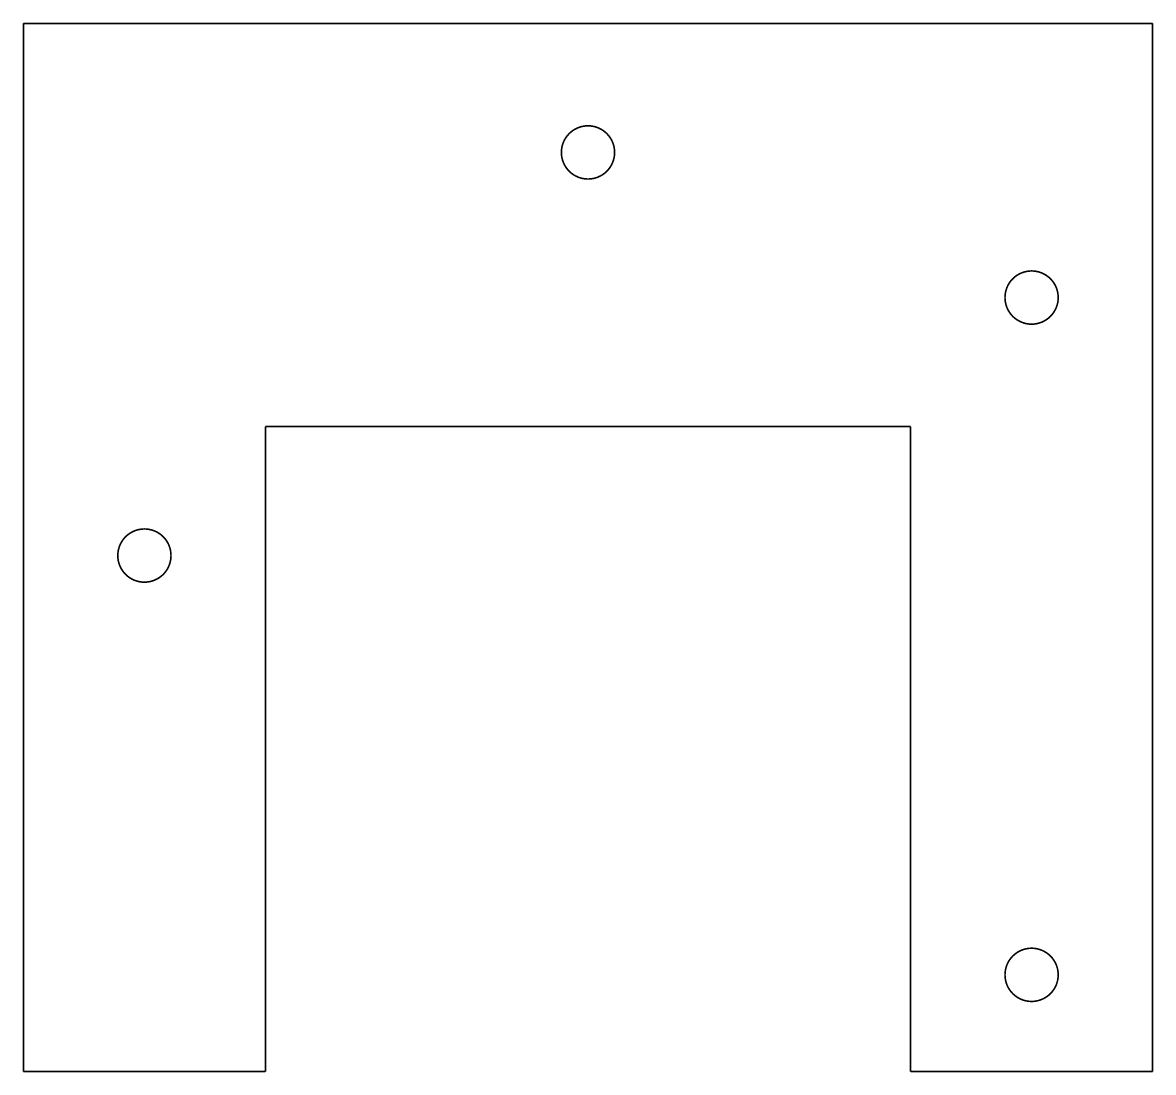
# Model space of a CAD drawing. Header units: millimetres. Extents: x -0.1 to 70, y -0.1 to 65.1.
import ezdxf

# ---------------------------------------------------------------- set-up
doc = ezdxf.new("R2010")
doc.units = ezdxf.units.MM
doc.header["$MEASUREMENT"] = 0
doc.layers.add('Board-Outline-Layer', color=7, linetype='Continuous', true_color=0xff00ff)

msp = doc.modelspace()

# ---------------------------------------------------------------- linework, layer by layer
at = {"layer": 'Board-Outline-Layer', "const_width": 0.1}
for points in [[(0, 65), (0, 0)], [(70, 65), (0, 65)], [(70, 0), (70, 65)], [(15, 40), (15, 0)], [(15, 40), (55, 40)], [(55, 40), (55, 0)], [(0, 0), (15, 0)], [(70, 0), (55, 0)]]:
    msp.add_lwpolyline(points, dxfattribs=at)
for points in [[(33.35, 57, 1), (36.65, 57), (36.65, 57, 1), (33.35, 57)], [(60.85, 48, 1), (64.15, 48), (64.15, 48, 1), (60.85, 48)], [(5.85, 32, 1), (9.15, 32), (9.15, 32, 1), (5.85, 32)], [(60.85, 6, 1), (64.15, 6), (64.15, 6, 1), (60.85, 6)]]:
    msp.add_lwpolyline(points, format="xyb", dxfattribs=at)

doc.saveas('drawing.dxf')
